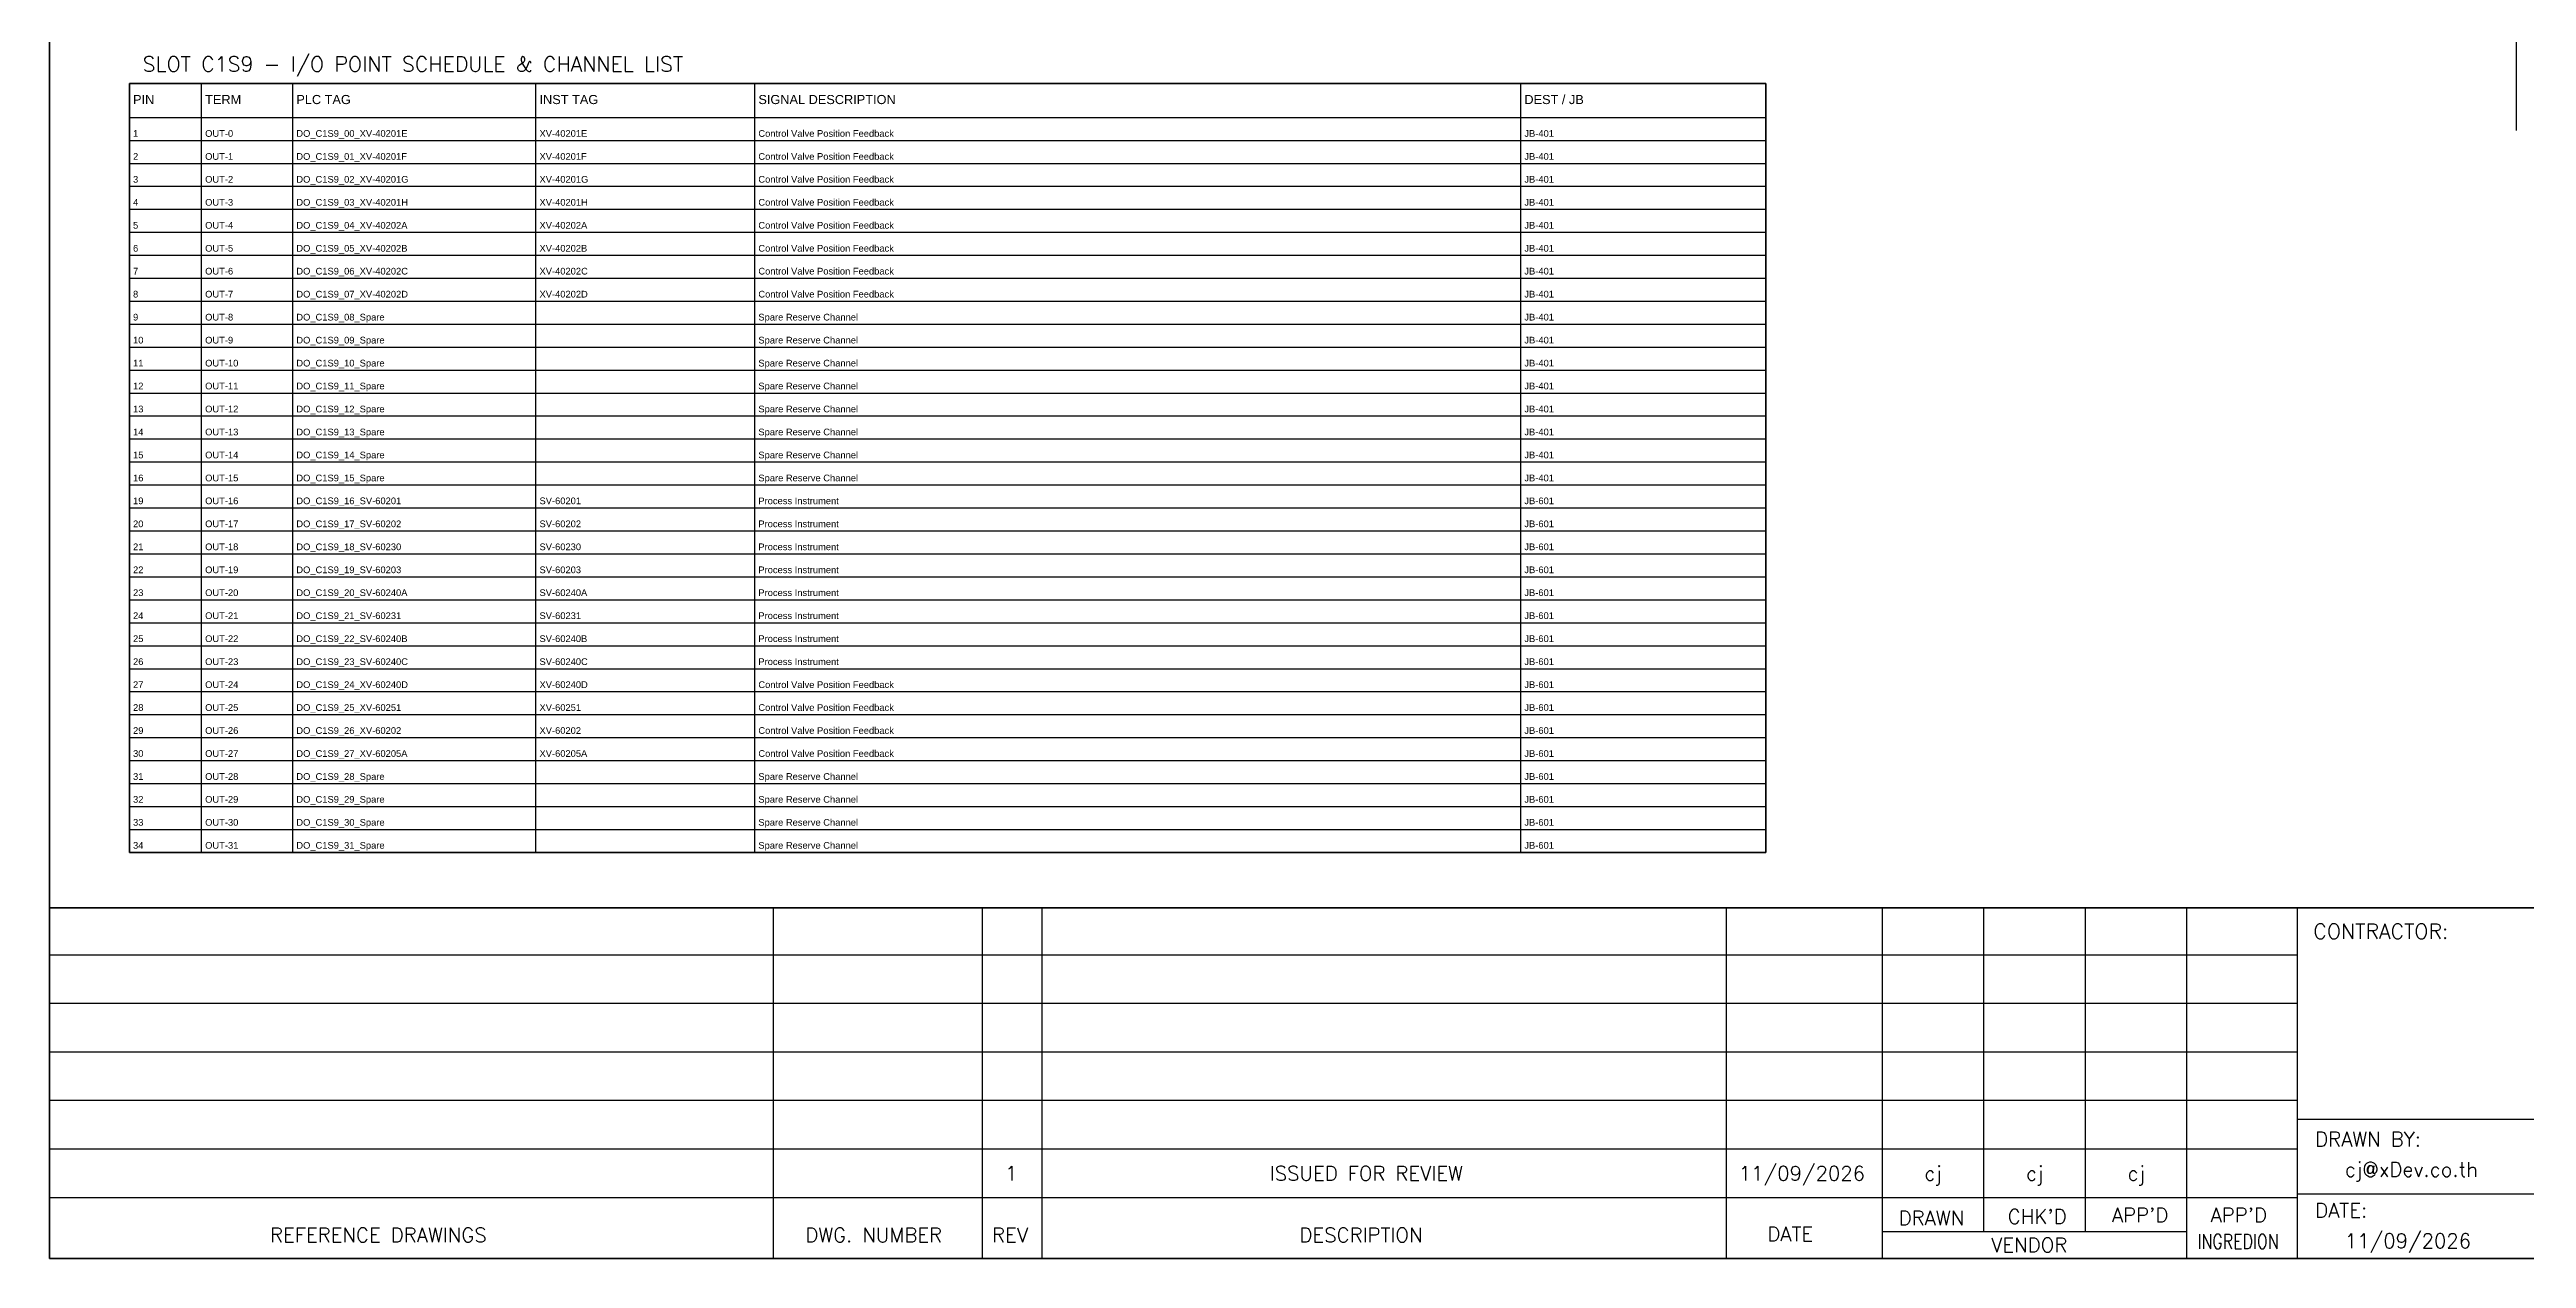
# Model space of a CAD drawing. Header units: millimetres. Extents: x 0 to 3893, y 0 to 2820.
# Drawn here: x 0 to 2037, y 0 to 994 of the extents above; entities that cross this region are included whole.
import ezdxf
from ezdxf.enums import TextEntityAlignment as Align

# ---------------------------------------------------------------- set-up
doc = ezdxf.new("R2010")
doc.units = ezdxf.units.MM
for name, color, linetype in [('GT_1', 9, 'Continuous'), ('HELPPOINT', 7, 'Continuous'), ('MEMBER', 7, 'Continuous')]:
    doc.layers.add(name, color=color, linetype=linetype)
doc.layers.add('IE-WIRE', color=7, linetype='Continuous', lineweight=25)
doc.styles.add('ROMANS', font='romans.shx', dxfattribs={"width": 0.85, "height": 25})
doc.styles.get("Standard").update_dxf_attribs({"font": 'arial.ttf'})

msp = doc.modelspace()

# ---------------------------------------------------------------- linework, layer by layer
at = {"color": 7}
for p, q in [((124.9, 333.8), (124.9, 965.9)), ((199.9, 333.8), (199.9, 965.9)), ((399.9, 333.8), (399.9, 965.9)), ((579.9, 333.8), (579.9, 965.9)), ((1209.9, 333.8), (1209.9, 965.9)), ((65.6, 937.9), (1411.4, 937.9))]:
    msp.add_line(p, q, dxfattribs=at)
at = {"color": 8}
for p, q in [((65.6, 919), (1411.4, 919)), ((65.6, 900.1), (1411.4, 900.1)), ((65.6, 881.3), (1411.4, 881.3)), ((65.6, 862.4), (1411.4, 862.4)), ((65.6, 843.5), (1411.4, 843.5)), ((65.6, 824.6), (1411.4, 824.6)), ((65.6, 805.8), (1411.4, 805.8)), ((65.6, 786.9), (1411.4, 786.9)), ((65.6, 768), (1411.4, 768)), ((65.6, 749.1), (1411.4, 749.1)), ((65.6, 730.2), (1411.4, 730.2)), ((65.6, 711.4), (1411.4, 711.4)), ((65.6, 692.5), (1411.4, 692.5)), ((65.6, 673.6), (1411.4, 673.6)), ((65.6, 654.7), (1411.4, 654.7)), ((65.6, 635.8), (1411.4, 635.8)), ((65.6, 617), (1411.4, 617)), ((65.6, 598.1), (1411.4, 598.1)), ((65.6, 579.2), (1411.4, 579.2)), ((65.6, 560.3), (1411.4, 560.3)), ((65.6, 541.5), (1411.4, 541.5)), ((65.6, 522.6), (1411.4, 522.6)), ((65.6, 503.7), (1411.4, 503.7)), ((65.6, 484.8), (1411.4, 484.8)), ((65.6, 465.9), (1411.4, 465.9)), ((65.6, 447.1), (1411.4, 447.1)), ((65.6, 428.2), (1411.4, 428.2)), ((65.6, 409.3), (1411.4, 409.3)), ((65.6, 390.4), (1411.4, 390.4)), ((65.6, 371.6), (1411.4, 371.6)), ((65.6, 352.7), (1411.4, 352.7))]:
    msp.add_line(p, q, dxfattribs=at)
msp.add_lwpolyline([(65.6, 965.9), (1411.4, 965.9), (1411.4, 333.8), (65.6, 333.8)], close=True)
at = {"color": 7}
msp.add_lwpolyline([(65.6, 333.8), (1411.4, 333.8), (1411.4, 965.9), (65.6, 965.9), (65.6, 333.8)], dxfattribs=at)
at = {"layer": 'GT_1', "color": 4}
for p, q in [((595.3, 0), (595.3, 288.2)), ((767.2, 0), (767.2, 288.2)), ((816.4, 0), (816.4, 288.2)), ((1379.1, 0), (1379.1, 288.2)), ((1507.4, 0), (1507.4, 288.2)), ((1590.9, 21.8), (1590.9, 288.2)), ((1674.4, 21.8), (1674.4, 288.2)), ((1757.7, 0), (1757.7, 288.2)), ((1848.7, 0), (1848.7, 288.2)), ((1848.7, 249.3), (-0.1, 249.3)), ((1848.7, 209.5), (-0.1, 209.5)), ((1848.7, 169.6), (-0.1, 169.6)), ((1848.7, 129.7), (-0.1, 129.7)), ((2635.7, 114.3), (1848.7, 114.3)), ((1848.7, 89.7), (-0.1, 89.7)), ((1848.6, 49.8), (-0.1, 49.8)), ((2635.7, 52.9), (1848.7, 52.9)), ((1757.7, 21.8), (1507.4, 21.8))]:
    msp.add_line(p, q, dxfattribs=at)
at = {"layer": 'HELPPOINT', "color": 4, "lineweight": 35}
for p, q in [((-0.1, 0), (-0.1, 2704.2)), ((-0.1, 0), (-0.1, 2704.2)), ((3893.2, 0), (-0.1, 0)), ((3893.2, 0), (-0.1, 0))]:
    msp.add_line(p, q, dxfattribs=at)
at = {"layer": 'IE-WIRE', "color": 4, "ltscale": 25.4}
msp.add_line((2028.7, 2406.8), (2028.7, 927.2), dxfattribs=at)
at = {"layer": 'MEMBER', "color": 4, "lineweight": 35}
msp.add_line((-0.1, 288.2), (3893.2, 288.2), dxfattribs=at)
msp.add_line((-0.1, 288.2), (3893.2, 288.2), dxfattribs=at)

# ---------------------------------------------------------------- texts
at = {"color": 3}
for s, p in [('PIN', (68.6, 948.9)), ('TERM', (127.9, 948.9)), ('PLC TAG', (202.9, 948.9)), ('INST TAG', (402.9, 948.9)), ('SIGNAL DESCRIPTION', (582.9, 948.9)), ('DEST / JB', (1212.9, 948.9))]:
    msp.add_text(s, height=7.5, dxfattribs=at).set_placement(p)
at = {"color": 7}
for s, p in [('1', (68.6, 922)), ('OUT-0', (127.9, 922)), ('DO_C1S9_00_XV-40201E', (202.9, 922)), ('XV-40201E', (402.9, 922)), ('Control Valve Position Feedback', (582.9, 922)), ('JB-401', (1212.9, 922)), ('2', (68.6, 903.1)), ('OUT-1', (127.9, 903.1)), ('DO_C1S9_01_XV-40201F', (202.9, 903.1)), ('XV-40201F', (402.9, 903.1)), ('Control Valve Position Feedback', (582.9, 903.1)), ('JB-401', (1212.9, 903.1)), ('3', (68.6, 884.3)), ('OUT-2', (127.9, 884.3)), ('DO_C1S9_02_XV-40201G', (202.9, 884.3)), ('XV-40201G', (402.9, 884.3)), ('Control Valve Position Feedback', (582.9, 884.3)), ('JB-401', (1212.9, 884.3)), ('4', (68.6, 865.4)), ('OUT-3', (127.9, 865.4)), ('DO_C1S9_03_XV-40201H', (202.9, 865.4)), ('XV-40201H', (402.9, 865.4)), ('Control Valve Position Feedback', (582.9, 865.4)), ('JB-401', (1212.9, 865.4)), ('5', (68.6, 846.5)), ('OUT-4', (127.9, 846.5)), ('DO_C1S9_04_XV-40202A', (202.9, 846.5)), ('XV-40202A', (402.9, 846.5)), ('Control Valve Position Feedback', (582.9, 846.5)), ('JB-401', (1212.9, 846.5)), ('6', (68.6, 827.6)), ('OUT-5', (127.9, 827.6)), ('DO_C1S9_05_XV-40202B', (202.9, 827.6)), ('XV-40202B', (402.9, 827.6)), ('Control Valve Position Feedback', (582.9, 827.6)), ('JB-401', (1212.9, 827.6)), ('7', (68.6, 808.8)), ('8', (68.6, 789.9)), ('OUT-6', (127.9, 808.8)), ('OUT-7', (127.9, 789.9)), ('DO_C1S9_06_XV-40202C', (202.9, 808.8)), ('DO_C1S9_07_XV-40202D', (202.9, 789.9)), ('XV-40202C', (402.9, 808.8)), ('XV-40202D', (402.9, 789.9)), ('Control Valve Position Feedback', (582.9, 808.8)), ('Control Valve Position Feedback', (582.9, 789.9)), ('JB-401', (1212.9, 808.8)), ('JB-401', (1212.9, 789.9)), ('9', (68.6, 771)), ('OUT-8', (127.9, 771)), ('DO_C1S9_08_Spare', (202.9, 771)), ('Spare Reserve Channel', (582.9, 771)), ('JB-401', (1212.9, 771)), ('10', (68.6, 752.1)), ('OUT-9', (127.9, 752.1)), ('DO_C1S9_09_Spare', (202.9, 752.1)), ('Spare Reserve Channel', (582.9, 752.1)), ('JB-401', (1212.9, 752.1)), ('11', (68.6, 733.2)), ('OUT-10', (127.9, 733.2)), ('DO_C1S9_10_Spare', (202.9, 733.2)), ('Spare Reserve Channel', (582.9, 733.2)), ('JB-401', (1212.9, 733.2)), ('12', (68.6, 714.4)), ('OUT-11', (127.9, 714.4)), ('DO_C1S9_11_Spare', (202.9, 714.4)), ('Spare Reserve Channel', (582.9, 714.4)), ('JB-401', (1212.9, 714.4)), ('13', (68.6, 695.5)), ('OUT-12', (127.9, 695.5)), ('DO_C1S9_12_Spare', (202.9, 695.5)), ('Spare Reserve Channel', (582.9, 695.5)), ('JB-401', (1212.9, 695.5)), ('14', (68.6, 676.6)), ('OUT-13', (127.9, 676.6)), ('DO_C1S9_13_Spare', (202.9, 676.6)), ('Spare Reserve Channel', (582.9, 676.6)), ('JB-401', (1212.9, 676.6)), ('15', (68.6, 657.7)), ('OUT-14', (127.9, 657.7)), ('DO_C1S9_14_Spare', (202.9, 657.7)), ('Spare Reserve Channel', (582.9, 657.7)), ('JB-401', (1212.9, 657.7)), ('16', (68.6, 638.8)), ('OUT-15', (127.9, 638.8)), ('DO_C1S9_15_Spare', (202.9, 638.8)), ('Spare Reserve Channel', (582.9, 638.8)), ('JB-401', (1212.9, 638.8)), ('19', (68.6, 620)), ('OUT-16', (127.9, 620)), ('DO_C1S9_16_SV-60201', (202.9, 620)), ('SV-60201', (402.9, 620)), ('Process Instrument', (582.9, 620)), ('JB-601', (1212.9, 620)), ('20', (68.6, 601.1)), ('OUT-17', (127.9, 601.1)), ('DO_C1S9_17_SV-60202', (202.9, 601.1)), ('SV-60202', (402.9, 601.1)), ('Process Instrument', (582.9, 601.1)), ('JB-601', (1212.9, 601.1)), ('21', (68.6, 582.2)), ('OUT-18', (127.9, 582.2)), ('DO_C1S9_18_SV-60230', (202.9, 582.2)), ('SV-60230', (402.9, 582.2)), ('Process Instrument', (582.9, 582.2)), ('JB-601', (1212.9, 582.2)), ('22', (68.6, 563.3)), ('23', (68.6, 544.5)), ('OUT-19', (127.9, 563.3)), ('OUT-20', (127.9, 544.5)), ('DO_C1S9_19_SV-60203', (202.9, 563.3)), ('DO_C1S9_20_SV-60240A', (202.9, 544.5)), ('SV-60203', (402.9, 563.3)), ('SV-60240A', (402.9, 544.5)), ('Process Instrument', (582.9, 563.3)), ('JB-601', (1212.9, 563.3)), ('JB-601', (1212.9, 544.5)), ('24', (68.6, 525.6)), ('OUT-21', (127.9, 525.6)), ('DO_C1S9_21_SV-60231', (202.9, 525.6)), ('SV-60231', (402.9, 525.6)), ('Process Instrument', (582.9, 544.5)), ('Process Instrument', (582.9, 525.6)), ('JB-601', (1212.9, 525.6)), ('25', (68.6, 506.7)), ('OUT-22', (127.9, 506.7)), ('DO_C1S9_22_SV-60240B', (202.9, 506.7)), ('SV-60240B', (402.9, 506.7)), ('Process Instrument', (582.9, 506.7)), ('JB-601', (1212.9, 506.7)), ('26', (68.6, 487.8)), ('OUT-23', (127.9, 487.8)), ('DO_C1S9_23_SV-60240C', (202.9, 487.8)), ('SV-60240C', (402.9, 487.8)), ('Process Instrument', (582.9, 487.8)), ('JB-601', (1212.9, 487.8)), ('27', (68.6, 468.9)), ('OUT-24', (127.9, 468.9)), ('DO_C1S9_24_XV-60240D', (202.9, 468.9)), ('XV-60240D', (402.9, 468.9)), ('Control Valve Position Feedback', (582.9, 468.9)), ('JB-601', (1212.9, 468.9)), ('28', (68.6, 450.1)), ('OUT-25', (127.9, 450.1)), ('DO_C1S9_25_XV-60251', (202.9, 450.1)), ('XV-60251', (402.9, 450.1)), ('Control Valve Position Feedback', (582.9, 450.1)), ('JB-601', (1212.9, 450.1)), ('29', (68.6, 431.2)), ('OUT-26', (127.9, 431.2)), ('DO_C1S9_26_XV-60202', (202.9, 431.2)), ('XV-60202', (402.9, 431.2)), ('Control Valve Position Feedback', (582.9, 431.2)), ('JB-601', (1212.9, 431.2)), ('30', (68.6, 412.3)), ('OUT-27', (127.9, 412.3)), ('DO_C1S9_27_XV-60205A', (202.9, 412.3)), ('XV-60205A', (402.9, 412.3)), ('Control Valve Position Feedback', (582.9, 412.3)), ('JB-601', (1212.9, 412.3)), ('31', (68.6, 393.4)), ('OUT-28', (127.9, 393.4)), ('DO_C1S9_28_Spare', (202.9, 393.4)), ('Spare Reserve Channel', (582.9, 393.4)), ('JB-601', (1212.9, 393.4)), ('32', (68.6, 374.6)), ('OUT-29', (127.9, 374.6)), ('DO_C1S9_29_Spare', (202.9, 374.6)), ('Spare Reserve Channel', (582.9, 374.6)), ('JB-601', (1212.9, 374.6)), ('33', (68.6, 355.7)), ('OUT-30', (127.9, 355.7)), ('DO_C1S9_30_Spare', (202.9, 355.7)), ('Spare Reserve Channel', (582.9, 355.7)), ('JB-601', (1212.9, 355.7)), ('34', (68.6, 336.8)), ('OUT-31', (127.9, 336.8)), ('DO_C1S9_31_Spare', (202.9, 336.8)), ('Spare Reserve Channel', (582.9, 336.8)), ('JB-601', (1212.9, 336.8))]:
    msp.add_text(s, height=5.5, dxfattribs=at).set_placement(p)
at = {"layer": 'MEMBER', "color": 4, "ltscale": 0.8, "style": 'ROMANS'}
for s, height, p in [('SLOT C1S9 - I/O POINT SCHEDULE & CHANNEL LIST', 12.35, (76.5, 975.6)), ('CONTRACTOR:', 12.35, (1861.8, 262.7)), ('DRAWN BY:', 11.88, (1863.3, 92.1)), ('cj@xDev.co.th', 11.875, (1887.7, 67.2)), ("APP'D", 11.88, (1696.1, 29.7)), ("APP'D", 11.88, (1777.3, 29.7)), ('DATE:', 11.88, (1863.3, 33.6)), ('REFERENCE DRAWINGS', 11.875, (181.3, 13.4)), ('DWG. NUMBER', 11.875, (621.5, 13.4)), ('REV', 11.88, (775.1, 13.4)), ('DESCRIPTION', 11.875, (1027.9, 13.4)), ('DATE', 11.88, (1412.7, 14.2)), ('DRAWN', 11.88, (1520.7, 27.3)), ("CHK'D", 11.88, (1610.5, 28.5)), ('11/09/2026', 11.88, (1887.7, 8.5)), ('VENDOR', 11.88, (1596.8, 5.1))]:
    msp.add_text(s, height=height, dxfattribs=at).set_placement(p)
for s, height, p in [('1', 11.9, (790.9, 69.9)), ('ISSUED FOR REVIEW', 11.875, (1082.9, 69.9)), ('11/09/2026', 11.88, (1441.2, 69.9)), ('cj', 11.88, (1549, 69.9)), ('cj', 11.88, (1632.6, 69.9)), ('cj', 11.88, (1716.1, 69.9))]:
    msp.add_text(s, height=height, dxfattribs=at).set_placement(p, align=Align.MIDDLE_CENTER)
at = {"layer": 'MEMBER', "color": 4, "ltscale": 0.8, "style": 'ROMANS', "width": 0.8}
msp.add_text('INGREDION', height=11.88, dxfattribs=at).set_placement((1766.5, 8))

doc.saveas('drawing.dxf')
